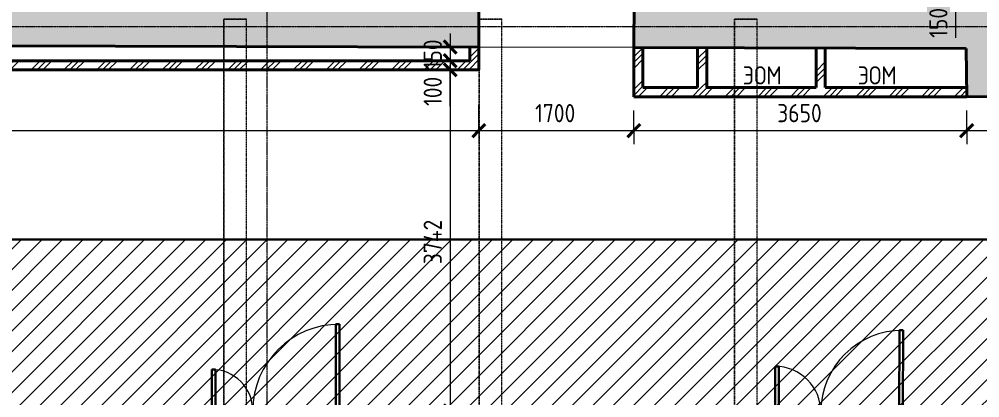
# Model space of a CAD drawing. Header units: millimetres. Extents: x -11886 to 379896, y -8130 to 47743.
# Drawn here: x 28390 to 38924, y 9181 to 13336 of the extents above; entities that cross this region are included whole.
import ezdxf

# ---------------------------------------------------------------- set-up
doc = ezdxf.new("R2010")
doc.units = ezdxf.units.MM
doc.linetypes.add('ADSK_Линия сетки', pattern=[25, 20, -2.5, 0, -2.5])
doc.linetypes.add('ADSK_Сверху', pattern=[4.5, 3, -1.5])
for name, color, linetype, lineweight in [('Аннотация', 7, 'Continuous', 9), ('Каркас', 7, 'Continuous', 18), ('Оси', 7, 'Continuous', 9), ('Размеры', 7, 'Continuous', 9), ('Размеры-100', 7, 'Continuous', 9)]:
    doc.layers.add(name, color=color, linetype=linetype, lineweight=lineweight)
doc.layers.add('Двери', color=5, linetype='Continuous', lineweight=18, true_color=0x0000ff)
doc.layers.add('Стены внутренние', color=5, linetype='Continuous', lineweight=18, true_color=0x0000ff)
doc.styles.add('GOST Common_1', font='GOST_Common.ttf', dxfattribs={"width": 0.9, "height": 200})
doc.dimstyles.new('ADSK_Основной_2_мм_Округление_до_1_мм', dxfattribs={"dimscale": 304.8, "dimtxt": 201.142999, "dimasz": 0.463911, "dimexe": 0.492126, "dimexo": 0.492126, "dimgap": 0.098425, "dimtad": 1, "dimdec": 0, "dimdsep": 46, "dimtxsty": 'GOST Common_1', "dimblk1": 'OBLIQUE', "dimblk2": 'OBLIQUE', "dimsah": 1, "dimcen": 0.09, "dimdle": 0.492126, "dimazin": 2, "dimtfac": 1, "dimtdec": 4, "dimtix": 1, "dimtmove": 0, "dimatfit": 3, "dimfxl": 1, "dimtvp": 1, "dimtolj": 1, "dimtzin": 0, "dimlwd": 20, "dimlwe": 20, "dimarcsym": 2})
doc.dimstyles.new('ADSK_Основной_2_мм_Округление_до_1_мм_1', dxfattribs={"dimscale": 304.8, "dimtxt": 201.142999, "dimasz": 0.463911, "dimexe": 0.492126, "dimexo": 0.492126, "dimgap": 0.098425, "dimtad": 1, "dimdec": 0, "dimdsep": 46, "dimtxsty": 'GOST Common_1', "dimblk1": 'OBLIQUE', "dimblk2": 'OBLIQUE', "dimsah": 1, "dimcen": 0.09, "dimdle": 0.492126, "dimazin": 2, "dimtfac": 1, "dimtdec": 4, "dimtix": 1, "dimtmove": 1, "dimatfit": 3, "dimfxl": 1, "dimtvp": 1, "dimtolj": 1, "dimtzin": 0, "dimlwd": 20, "dimlwe": 20, "dimarcsym": 2})
pattern_1 = [(45, (0, 0), (-179.6051, 179.6051), []), (45, (63.5, 0), (0, 359.2102), []), (45, (-63.5, 0), (0, 359.2102), [])]

# ---------------------------------------------------------------- blocks, each defined once
blk = doc.blocks.new('AC_Дверь_Двупольная - Д-11л 1500х2200h-2039728-01 План 1-го этажа маркировочный')
at = {"layer": 'Двери', "lineweight": 30}
for p, q in [((700, 1140), (660, 1140)), ((660, 1140), (660, 190)), ((700, 190), (700, 1140)), ((-700, 640), (-660, 640)), ((-700, 190), (-700, 640)), ((-660, 640), (-660, 190)), ((-750, 190), (-730, 190)), ((-750, 120), (-750, 190)), ((-730, 120), (-750, 120)), ((-730, 190), (-700, 190)), ((-730, 120), (-730, 190)), ((-730, 190), (-730, 120)), ((-690, 120), (-730, 120)), ((-660, 190), (-700, 190)), ((-700, 190), (-700, 150)), ((-700, 150), (-690, 150)), ((-690, 150), (-690, 120)), ((660, 190), (700, 190)), ((700, 150), (690, 150)), ((690, 150), (690, 120)), ((690, 120), (730, 120)), ((730, 190), (700, 190)), ((700, 190), (700, 150)), ((730, 120), (730, 190)), ((750, 190), (730, 190)), ((730, 190), (730, 120)), ((730, 120), (750, 120)), ((750, 120), (750, 190))]:
    blk.add_line(p, q, dxfattribs=at)
at = {"layer": 'Двери'}
for centre, radius, start, end in [((700, 190), 950, 90, 180), ((-700, 190), 450, 360, 90)]:
    blk.add_arc(centre, radius, start, end, dxfattribs=at)
blk = doc.blocks.new('AC_Дверь_Двупольная - Д-20л 1500х2200h-2039741-01 План 1-го этажа маркировочный')
at = {"layer": 'Двери', "lineweight": 30}
for p, q in [((700, 1090), (660, 1090)), ((660, 1090), (660, 190)), ((700, 190), (700, 1090)), ((-700, 690), (-660, 690)), ((-700, 190), (-700, 690)), ((-660, 690), (-660, 190)), ((-750, 190), (-730, 190)), ((-750, 120), (-750, 190)), ((-730, 120), (-750, 120)), ((-730, 190), (-700, 190)), ((-730, 120), (-730, 190)), ((-730, 190), (-730, 120)), ((-690, 120), (-730, 120)), ((-660, 190), (-700, 190)), ((-700, 190), (-700, 150)), ((-700, 150), (-690, 150)), ((-690, 150), (-690, 120)), ((660, 190), (700, 190)), ((700, 150), (690, 150)), ((690, 150), (690, 120)), ((690, 120), (730, 120)), ((730, 190), (700, 190)), ((700, 190), (700, 150)), ((730, 120), (730, 190)), ((750, 190), (730, 190)), ((730, 190), (730, 120)), ((730, 120), (750, 120)), ((750, 120), (750, 190))]:
    blk.add_line(p, q, dxfattribs=at)
at = {"layer": 'Двери'}
for centre, radius, start, end in [((700, 190), 900, 90, 180), ((-700, 190), 500, 360, 90)]:
    blk.add_arc(centre, radius, start, end, dxfattribs=at)
blk = doc.blocks.new('DIMBLOCK153-01 План 1-го этажа маркировочный')
at = {"layer": 'Размеры-100', "lineweight": 40, "transparency": 16777216}
for p, q in [((38662, 13676), (38591, 13747)), ((38662, 13526), (38591, 13597)), ((38662, 13676), (38732, 13605)), ((38662, 13526), (38732, 13455))]:
    blk.add_line(p, q, dxfattribs=at)
at = {"layer": 'Размеры-100', "lineweight": 20, "transparency": 16777216}
for p, q in [((38662, 13676), (38362, 13676)), ((38662, 13376), (38662, 13676)), ((38662, 13676), (38812, 13676)), ((38662, 13471), (38662, 13601)), ((38662, 13526), (38362, 13526)), ((38662, 13526), (38812, 13526)), ((38662, 13131), (38662, 13471))]:
    blk.add_line(p, q, dxfattribs=at)
at = {"layer": 'Размеры-100', "color": 0, "lineweight": 20, "transparency": 16777216, "insert": (38370, 13131), "char_height": 200, "width": 409.1, "attachment_point": 1, "rotation": 90, "line_spacing_factor": 1.022761, "style": 'GOST Common_1'}
blk.add_mtext('150', dxfattribs=at)
blk = doc.blocks.new('_Oblique')
at = {"color": 0, "linetype": 'ByBlock', "lineweight": -2}
blk.add_line((-0.5, -0.5), (0.5, 0.5), dxfattribs=at)
blk = doc.blocks.new('DIMBLOCK171-01 План 1-го этажа маркировочный')
at = {"layer": 'Размеры-100', "lineweight": 20, "transparency": 16777216}
for p, q in [((16570, 12114), (16570, 12630)), ((33430, 12114), (33430, 12395)), ((16420, 12114), (33430, 12114)), ((16570, 12114), (16570, 11964)), ((33430, 12114), (33430, 11964))]:
    blk.add_line(p, q, dxfattribs=at)
at = {"layer": 'Размеры-100', "lineweight": 40, "transparency": 16777216}
for p, q in [((16570, 12114), (16641, 12185)), ((33430, 12114), (33501, 12185)), ((16570, 12114), (16499, 12043)), ((33430, 12114), (33360, 12043))]:
    blk.add_line(p, q, dxfattribs=at)
at = {"layer": 'Размеры-100', "color": 0, "lineweight": 20, "transparency": 16777216, "insert": (24704, 12405), "char_height": 200, "width": 711.84, "attachment_point": 1, "line_spacing_factor": 1.022761, "style": 'GOST Common_1'}
blk.add_mtext('16860', dxfattribs=at)
blk = doc.blocks.new('DIMBLOCK172-01 План 1-го этажа маркировочный')
at = {"layer": 'Размеры-100', "lineweight": 20, "transparency": 16777216}
for p, q in [((33430, 12114), (33430, 12395)), ((35131, 12114), (35131, 12335)), ((33430, 12114), (35131, 12114)), ((33430, 12114), (33430, 11964)), ((35131, 12114), (35131, 11964))]:
    blk.add_line(p, q, dxfattribs=at)
at = {"layer": 'Размеры-100', "lineweight": 40, "transparency": 16777216}
for p, q in [((33430, 12114), (33501, 12185)), ((35131, 12114), (35201, 12185)), ((33430, 12114), (33360, 12043)), ((35131, 12114), (35060, 12043))]:
    blk.add_line(p, q, dxfattribs=at)
at = {"layer": 'Размеры-100', "color": 0, "lineweight": 20, "transparency": 16777216, "insert": (34047, 12405), "char_height": 200, "width": 560.47, "attachment_point": 1, "line_spacing_factor": 1.022761, "style": 'GOST Common_1'}
blk.add_mtext('1700', dxfattribs=at)
blk = doc.blocks.new('DIMBLOCK173-01 План 1-го этажа маркировочный')
at = {"layer": 'Размеры-100', "lineweight": 20, "transparency": 16777216}
for p, q in [((35131, 12114), (35131, 12335)), ((38781, 12114), (38781, 12335)), ((35131, 12114), (38781, 12114)), ((35131, 12114), (35131, 11964)), ((38781, 12114), (38781, 11964))]:
    blk.add_line(p, q, dxfattribs=at)
at = {"layer": 'Размеры-100', "lineweight": 40, "transparency": 16777216}
for p, q in [((35131, 12114), (35201, 12185)), ((38781, 12114), (38851, 12185)), ((35131, 12114), (35060, 12043)), ((38781, 12114), (38710, 12043))]:
    blk.add_line(p, q, dxfattribs=at)
at = {"layer": 'Размеры-100', "color": 0, "lineweight": 20, "transparency": 16777216, "insert": (36703, 12405), "char_height": 200, "width": 605.47, "attachment_point": 1, "line_spacing_factor": 1.022761, "style": 'GOST Common_1'}
blk.add_mtext('3650', dxfattribs=at)
blk = doc.blocks.new('DIMBLOCK174-01 План 1-го этажа маркировочный')
at = {"layer": 'Размеры-100', "lineweight": 20, "transparency": 16777216}
for p, q in [((38781, 12114), (38781, 12335)), ((39710, 12114), (39710, 12343)), ((38781, 12114), (39860, 12114)), ((38781, 12114), (38781, 11964)), ((39710, 12114), (39710, 11964))]:
    blk.add_line(p, q, dxfattribs=at)
at = {"layer": 'Размеры-100', "lineweight": 40, "transparency": 16777216}
for p, q in [((38781, 12114), (38851, 12185)), ((39710, 12114), (39781, 12185)), ((38781, 12114), (38710, 12043)), ((39710, 12114), (39640, 12043))]:
    blk.add_line(p, q, dxfattribs=at)
at = {"layer": 'Размеры-100', "color": 0, "lineweight": 20, "transparency": 16777216, "insert": (39056, 12405), "char_height": 200, "width": 454.11, "attachment_point": 1, "line_spacing_factor": 1.022761, "style": 'GOST Common_1'}
blk.add_mtext('930', dxfattribs=at)
blk = doc.blocks.new('DIMBLOCK213-01 План 1-го этажа маркировочный')
at = {"layer": 'Размеры-100', "lineweight": 20, "transparency": 16777216}
for p, q in [((33116, 13180), (33116, 12730)), ((33116, 13030), (32966, 13030)), ((33116, 13030), (33180, 13030)), ((33116, 12880), (33066, 12880)), ((33116, 12880), (33266, 12880))]:
    blk.add_line(p, q, dxfattribs=at)
at = {"layer": 'Размеры-100', "lineweight": 40, "transparency": 16777216}
for p, q in [((33116, 13030), (33046, 13101)), ((33116, 13030), (33187, 12960)), ((33116, 12880), (33046, 12951)), ((33116, 12880), (33187, 12809))]:
    blk.add_line(p, q, dxfattribs=at)
at = {"layer": 'Размеры-100', "color": 0, "lineweight": 20, "transparency": 16777216, "insert": (32825, 12785), "char_height": 200, "width": 409.1, "attachment_point": 1, "rotation": 90, "line_spacing_factor": 1.022761, "style": 'GOST Common_1'}
blk.add_mtext('150', dxfattribs=at)
blk = doc.blocks.new('DIMBLOCK214-01 План 1-го этажа маркировочный')
at = {"layer": 'Размеры-100', "lineweight": 20, "transparency": 16777216}
for p, q in [((33116, 13030), (33116, 12780)), ((33116, 12880), (33066, 12880)), ((33116, 12880), (33266, 12880)), ((33116, 12780), (33066, 12780)), ((33116, 12724), (33116, 12830)), ((33116, 12780), (33266, 12780)), ((33116, 12383), (33116, 12724))]:
    blk.add_line(p, q, dxfattribs=at)
at = {"layer": 'Размеры-100', "lineweight": 40, "transparency": 16777216}
for p, q in [((33116, 12880), (33046, 12951)), ((33116, 12880), (33187, 12809)), ((33116, 12780), (33046, 12851)), ((33116, 12780), (33187, 12709))]:
    blk.add_line(p, q, dxfattribs=at)
at = {"layer": 'Размеры-100', "color": 0, "lineweight": 20, "transparency": 16777216, "insert": (32825, 12383), "char_height": 200, "width": 409.1, "attachment_point": 1, "rotation": 90, "line_spacing_factor": 1.022761, "style": 'GOST Common_1'}
blk.add_mtext('100', dxfattribs=at)
blk = doc.blocks.new('DIMBLOCK215-01 План 1-го этажа маркировочный')
at = {"layer": 'Размеры-100', "lineweight": 40, "transparency": 16777216}
for p, q in [((33116, 12780), (33046, 12851)), ((33116, 12780), (33187, 12709)), ((33116, 9038), (33046, 9109)), ((33116, 9038), (33187, 8968))]:
    blk.add_line(p, q, dxfattribs=at)
at = {"layer": 'Размеры-100', "lineweight": 20, "transparency": 16777216}
for p, q in [((33116, 12780), (33066, 12780)), ((33116, 12780), (33116, 8888)), ((33116, 12780), (33266, 12780)), ((33116, 9038), (32101, 9038)), ((33116, 9038), (33266, 9038))]:
    blk.add_line(p, q, dxfattribs=at)
at = {"layer": 'Размеры-100', "color": 0, "lineweight": 20, "transparency": 16777216, "insert": (32825, 10648), "char_height": 200, "width": 625.93, "attachment_point": 1, "rotation": 90, "line_spacing_factor": 1.022761, "style": 'GOST Common_1'}
blk.add_mtext('3742', dxfattribs=at)

msp = doc.modelspace()

# ---------------------------------------------------------------- hatches: boundary and pattern name
at = {"lineweight": 13, "true_color": 0x636466, "transparency": 33554559}
h = msp.add_hatch(dxfattribs=at)
h.set_pattern_fill('ANSI31', color=251, scale=50)
h.set_pattern_definition([(45, (0, 84876.59), (-112.2532, 112.2532), [])])
h.paths.add_polyline_path([(49933.4, 8532.3), (56213.95, 8532.3), (56032.62, 43759.21), (46033.21, 43759.21), (46033.21, 20934.06), (46719.85, 20904.57), (46719.85, 10918.4), (782.6, 10918.4), (771.13, 8529.25), (290.5, 8529.25), (290.5, 306.79), (8273, 272.02), (8273, 2186.48), (18972.64, 2186.48), (18972.64, -2732.57), (31336.4, -2732.57), (31336.4, 2185.74), (42036.93, 2106.79), (42036.93, 150.23), (49933.4, 150.23)])
at = {"layer": 'Стены внутренние', "true_color": 0xc0c0c0}
for points in [[(38780.55, 12484.28), (39290.53, 12489.17), (39214.54, 20424.06), (38704.51, 20424.06), (38780.52, 12487.83)], [(33079.61, 13030.93), (33081.08, 13540.93), (16805.21, 13587.78), (16803.75, 13077.79), (32259.56, 13033.29)], [(38775.47, 13014.54), (38770.59, 13524.55), (35256.4, 13534.67), (35254.93, 13024.67), (38730.85, 13014.66)]]:
    msp.add_hatch(color=9, dxfattribs=at).paths.add_polyline_path(points)
h = msp.add_hatch(color=9, dxfattribs=at)
h.paths.add_polyline_path([(35254.93, 13024.67), (35256.4, 13534.67), (35132.37, 13535.03), (35130.52, 13025.03), (35252.37, 13024.68)])
h.paths.add_polyline_path([(35254.93, 13024.67), (35254.93, 13024.74), (35254.93, 13534.67)])
h.paths.add_polyline_path([(33430.38, 13029.92), (33430.38, 13539.93), (33081.08, 13540.93), (33079.61, 13030.93), (33330.38, 13030.21)])
at = {"layer": 'Стены внутренние', "lineweight": 9}
h = msp.add_hatch(dxfattribs=at)
h.set_pattern_fill('FP_3', color=256, style=0, pattern_type=2)
h.set_pattern_definition(pattern_1)
h.paths.add_polyline_path([(33330.38, 12779.93), (33430.38, 12779.93), (33430.38, 13029.92), (33330.38, 13029.92), (33330.38, 12879.93)])
h = msp.add_hatch(dxfattribs=at)
h.set_pattern_fill('FP_3', color=256, style=0, pattern_type=2)
h.set_pattern_definition(pattern_1)
h.paths.add_polyline_path([(35130.52, 12485.24), (35230.52, 12485.24), (35230.52, 13024.74), (35130.52, 13024.74), (35130.52, 12585.24)])
h = msp.add_hatch(dxfattribs=at)
h.set_pattern_fill('FP_3', color=256, style=0, pattern_type=2)
h.set_pattern_definition(pattern_1)
h.paths.add_polyline_path([(35929.57, 12585.24), (35929.57, 13022.73), (35829.57, 13023.02), (35829.57, 12585.24)])
h = msp.add_hatch(dxfattribs=at)
h.set_pattern_fill('FP_3', color=256, style=0, pattern_type=2)
h.set_pattern_definition(pattern_1)
h.paths.add_polyline_path([(37198.01, 12585.24), (37229.57, 12585.24), (37229.57, 13018.99), (37129.57, 13019.27), (37129.57, 12585.24), (37162.44, 12585.24)])
h = msp.add_hatch(dxfattribs=at)
h.set_pattern_fill('FP_3', color=256, style=0, pattern_type=2)
h.set_pattern_definition(pattern_1)
h.paths.add_polyline_path([(32259.56, 12779.93), (33330.38, 12779.93), (33330.38, 12879.93), (16570.07, 12879.93), (16570.07, 12779.93), (32004.57, 12779.93)])
h = msp.add_hatch(dxfattribs=at)
h.set_pattern_fill('FP_3', color=256, style=0, pattern_type=2)
h.set_pattern_definition(pattern_1)
h.paths.add_polyline_path([(35230.52, 12485.24), (38780.52, 12485.24), (38779.58, 12585.24), (35230.52, 12585.24)])

# ---------------------------------------------------------------- linework, layer by layer
at = {"color": 251, "lineweight": 30, "true_color": 0x636466}
msp.add_lwpolyline([(771.13, 10918.4), (46719.85, 10918.4), (46719.85, 20904.57), (46033.21, 20934.06)], dxfattribs=at)
at = {"layer": 'Каркас', "color": 253, "linetype": 'ADSK_Сверху', "true_color": 0xb2b2b2}
for p, q in [((30633.48, 13335.57), (30883.48, 13335.57)), ((30633.48, 13335.57), (30633.48, 9041.79)), ((30883.48, 9041.13), (30883.48, 13335.57)), ((33433.48, 13335.57), (33683.48, 13335.57)), ((33433.48, 13335.57), (33433.48, 8927)), ((33683.48, 8927), (33683.48, 13335.57)), ((36233.48, 13335.57), (36483.48, 13335.57)), ((36233.48, 13335.57), (36233.48, 8927)), ((36483.48, 8927), (36483.48, 13335.57))]:
    msp.add_line(p, q, dxfattribs=at)
at = {"layer": 'Каркас', "color": 253, "linetype": 'ADSK_Сверху', "true_color": 0xaaaaaa}
for p, q in [((30883.48, 13335.57), (30633.48, 13335.57)), ((30633.48, 9041.79), (30633.48, 13335.57)), ((30883.48, 9041.13), (30883.48, 13335.57)), ((33683.48, 13335.57), (33433.48, 13335.57)), ((33433.48, 8927), (33433.48, 13335.57)), ((33683.48, 8927), (33683.48, 13335.57)), ((36483.48, 13335.57), (36233.48, 13335.57)), ((36233.48, 8927), (36233.48, 13335.57)), ((36483.48, 8927), (36483.48, 13335.57))]:
    msp.add_line(p, q, dxfattribs=at)
at = {"layer": 'Оси', "linetype": 'ADSK_Линия сетки'}
for p, q in [((31109.91, -7330.38), (31109.91, 44534.79)), ((-11086.22, 13256.79), (57141.72, 13256.79))]:
    msp.add_line(p, q, dxfattribs=at)
at = {"layer": 'Стены внутренние', "color": 18, "lineweight": 40, "true_color": 0x000000}
for p, q in [((33430.38, 13029.92), (33430.38, 13539.93)), ((35132.37, 13535.03), (35130.52, 13025.03)), ((33430.38, 13029.92), (16570.07, 13078.46)), ((33330.38, 13030.21), (33330.38, 12879.93)), ((33430.38, 12779.93), (33430.38, 13029.92)), ((35130.52, 13025.03), (38775.47, 13014.54)), ((35130.52, 13025.03), (35130.52, 12485.24)), ((35230.52, 12585.24), (35230.52, 13024.74)), ((35829.57, 13023.02), (35829.57, 12585.24)), ((35929.57, 12585.24), (35929.57, 13022.73)), ((37129.57, 13019.27), (37129.57, 12585.24)), ((37229.57, 12585.24), (37229.57, 13018.99)), ((38775.47, 13014.54), (38780.55, 12484.28)), ((33330.38, 12879.93), (16670.07, 12879.93)), ((16570.07, 12779.93), (33430.38, 12779.93)), ((35829.57, 12585.24), (35230.52, 12585.24)), ((37129.57, 12585.24), (35929.57, 12585.24)), ((38780.52, 12585.24), (37229.57, 12585.24)), ((38780.52, 12485.24), (38780.52, 12585.24)), ((35130.52, 12485.24), (38780.52, 12485.24)), ((38780.55, 12484.28), (39710.26, 12493.19))]:
    msp.add_line(p, q, dxfattribs=at)
at = {"layer": 'Стены внутренние', "color": 18, "true_color": 0x000000}
msp.add_line((35130.52, 13025.03), (33430.38, 13029.92), dxfattribs=at)

# ---------------------------------------------------------------- block references
at = {"layer": 'Двери', "rotation": 359.8485505277052}
for name, p in [('AC_Дверь_Двупольная - Д-11л 1500х2200h-2039728-01 План 1-го этажа маркировочный', (31200.7, 8850.29)), ('AC_Дверь_Двупольная - Д-20л 1500х2200h-2039741-01 План 1-го этажа маркировочный', (37379.84, 8833.96))]:
    msp.add_blockref(name, p, dxfattribs=at)

# ---------------------------------------------------------------- texts
at = {"layer": 'Аннотация', "char_height": 200, "width": 555.5694, "attachment_point": 1, "style": 'GOST Common_1'}
for insert in [(36325.92, 12819.47), (37585.92, 12819.47)]:
    msp.add_mtext('ЭОМ', dxfattribs=dict(at, insert=insert))

# ---------------------------------------------------------------- dimensions: what is measured, and where the dimension line sits
at = {"layer": 'Размеры', "lineweight": 20}
for base, p1, p2, override, picture, middle in [((38661.53, 13676.16), (38211.73, 13526.16), (38211.73, 13676.16), {"dimpost": '<>', "dimfxl": 150}, 'DIMBLOCK153-01 План 1-го этажа маркировочный', (38503.5, 13335.08)), ((33116.23, 12779.93), (33216.22, 12879.93), (33216.22, 12779.93), {"dimpost": '<>', "dimfxl": 100}, 'DIMBLOCK214-01 План 1-го этажа маркировочный', (32958.2, 12587.26))]:
    dim = msp.add_linear_dim(base=base, p1=p1, p2=p2, angle=90, dimstyle='ADSK_Основной_2_мм_Округление_до_1_мм_1', override=override, dxfattribs=at)
    dim.commit()
    dim.dimension.update_dxf_attribs({"geometry": picture, "text_midpoint": middle, "dimtype": 160, "text_rotation": 90})
for base, p1, p2, override, picture, middle in [((33116.23, 12879.93), (33330.38, 13030.21), (33216.22, 12879.93), {"dimpost": '<>', "dimfxl": 188.731398}, 'DIMBLOCK213-01 План 1-го этажа маркировочный', (32986.23, 12955.07)), ((33116.23, 9038.31), (33216.22, 12779.93), (31951.2, 9038.31), {"dimpost": '<>', "dimfxl": 3949.68159}, 'DIMBLOCK215-01 План 1-го этажа маркировочный', (32986.23, 10909.12))]:
    dim = msp.add_linear_dim(base=base, p1=p1, p2=p2, angle=90, dimstyle='ADSK_Основной_2_мм_Округление_до_1_мм', override=override, dxfattribs=at)
    dim.commit()
    dim.dimension.update_dxf_attribs({"geometry": picture, "text_midpoint": middle})
for base, p1, p2, override, picture, middle in [((33430.38, 12114.07), (16570.07, 12779.93), (33430.38, 12545.04), {"dimpost": '<>', "dimfxl": 16861.949824}, 'DIMBLOCK171-01 План 1-го этажа маркировочный', (25000.23, 12244.07)), ((35130.52, 12114.07), (33430.38, 12545.04), (35130.52, 12485.24), {"dimpost": '<>', "dimfxl": 1701.183257}, 'DIMBLOCK172-01 План 1-го этажа маркировочный', (34280.45, 12244.07)), ((38780.52, 12114.07), (35130.52, 12485.24), (38780.52, 12485.24), {"dimpost": '<>', "dimfxl": 3650}, 'DIMBLOCK173-01 План 1-го этажа маркировочный', (36955.52, 12244.07)), ((39710.26, 12114.07), (38780.52, 12485.24), (39710.26, 12493.19), {"dimpost": '<>', "dimfxl": 929.776348}, 'DIMBLOCK174-01 План 1-го этажа маркировочный', (39245.39, 12244.07))]:
    dim = msp.add_linear_dim(base=base, p1=p1, p2=p2, dimstyle='ADSK_Основной_2_мм_Округление_до_1_мм', override=override, dxfattribs=at)
    dim.commit()
    dim.dimension.update_dxf_attribs({"geometry": picture, "text_midpoint": middle})

doc.saveas('drawing.dxf')
